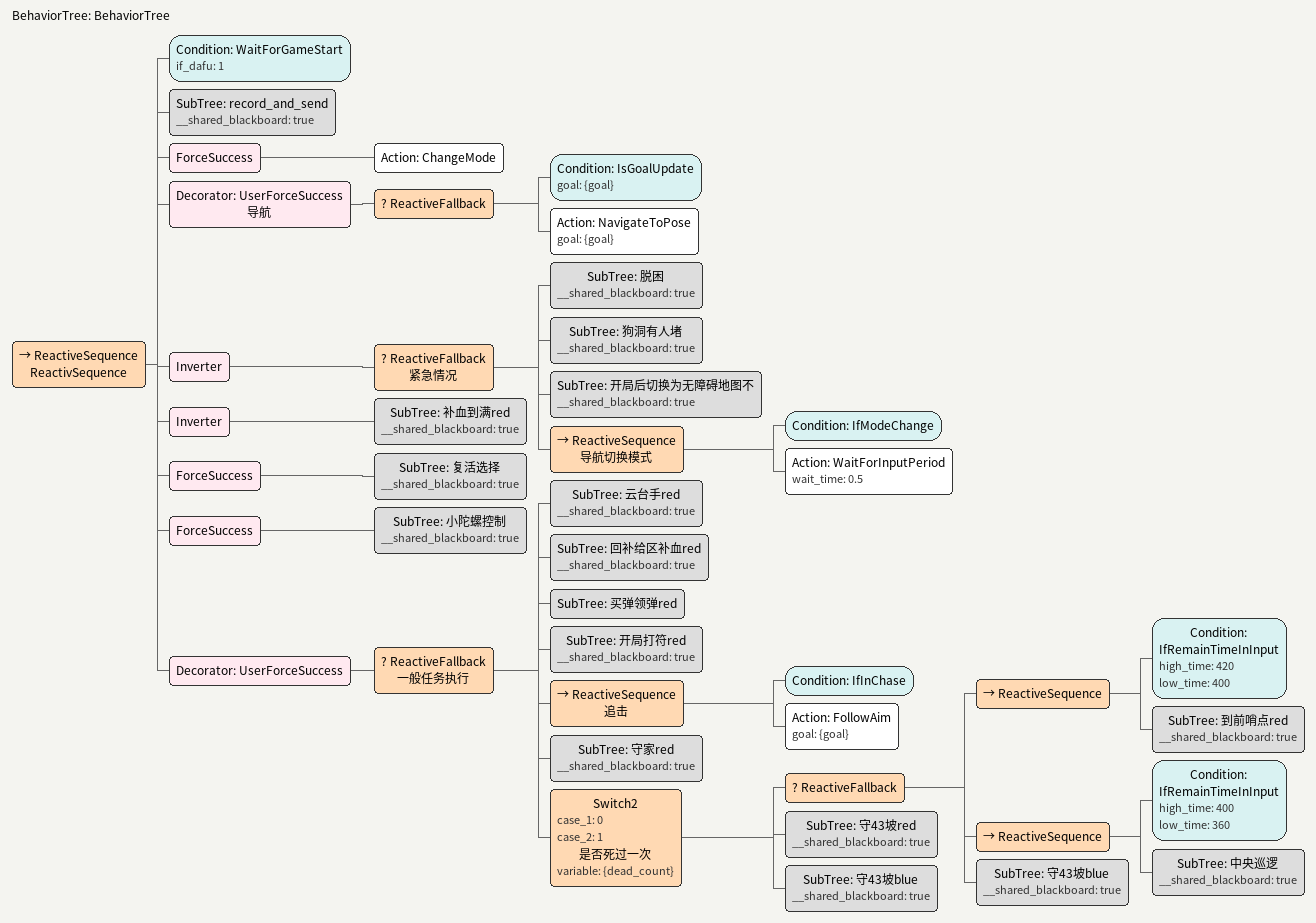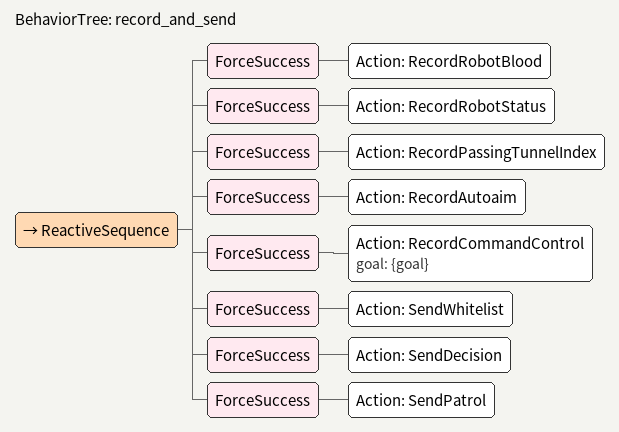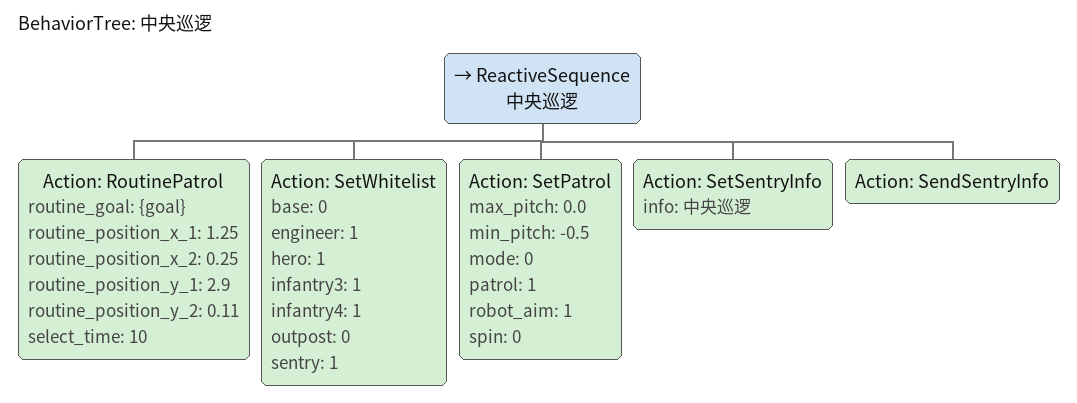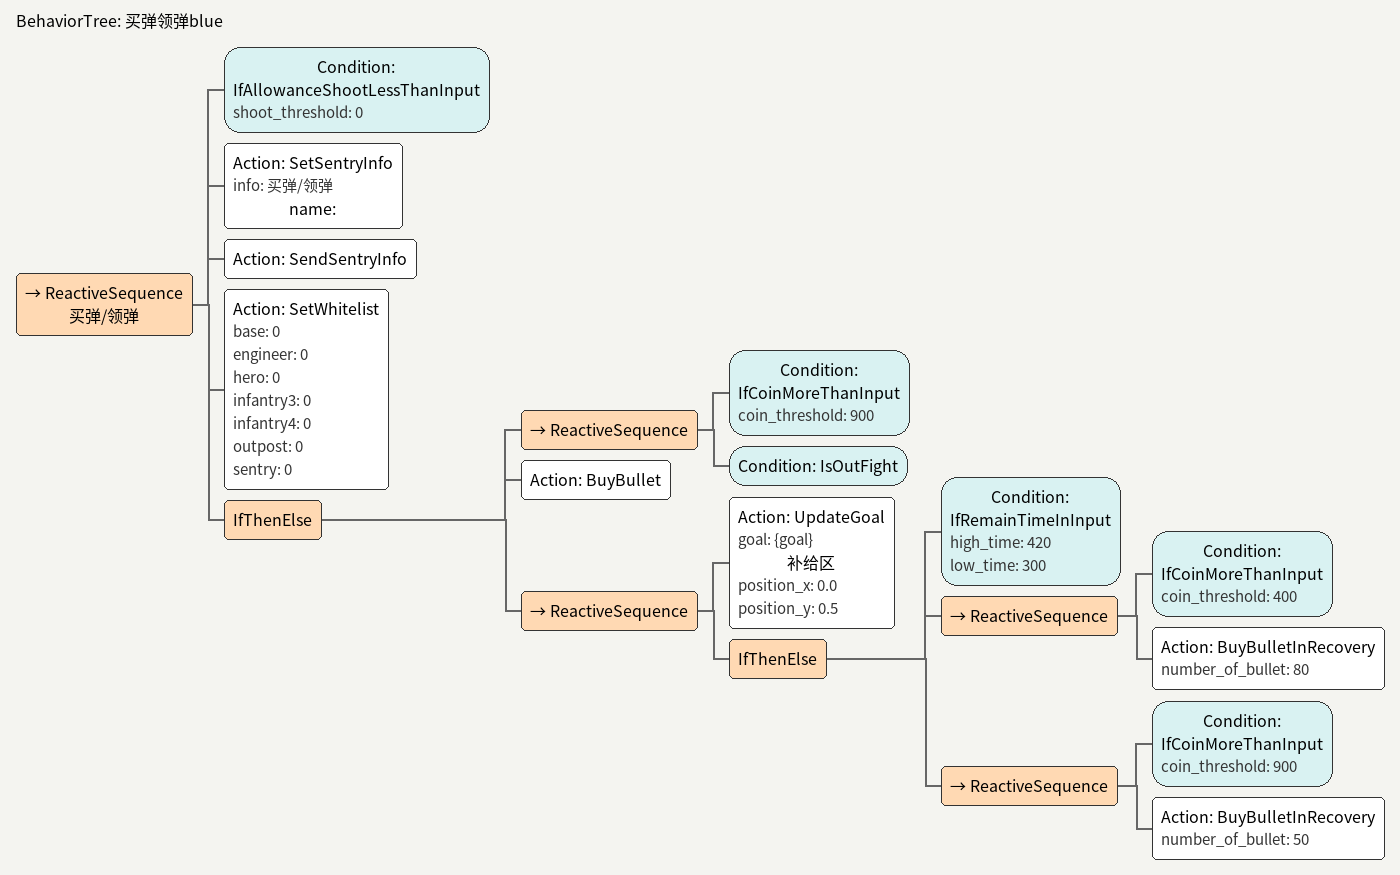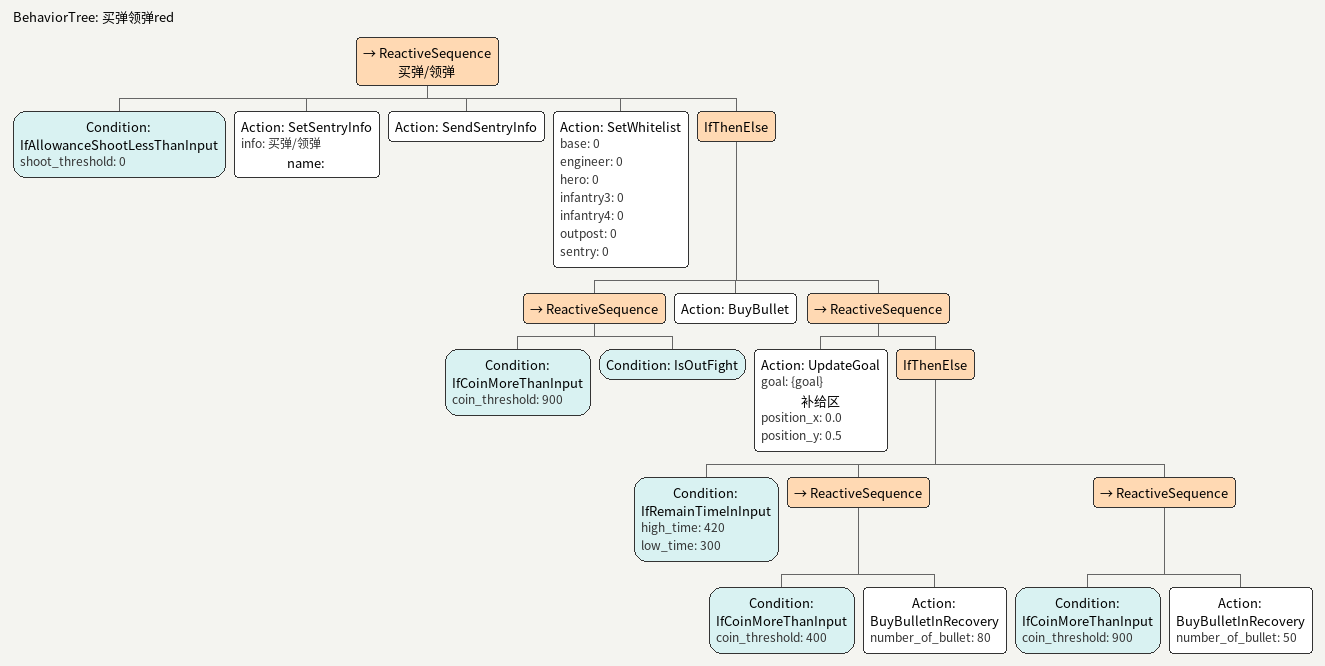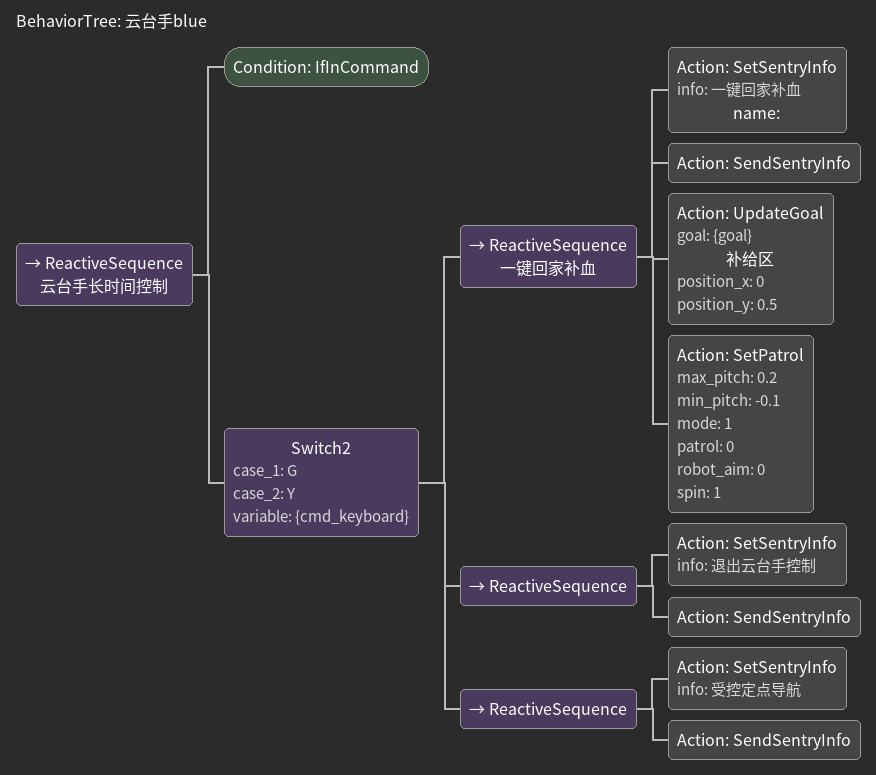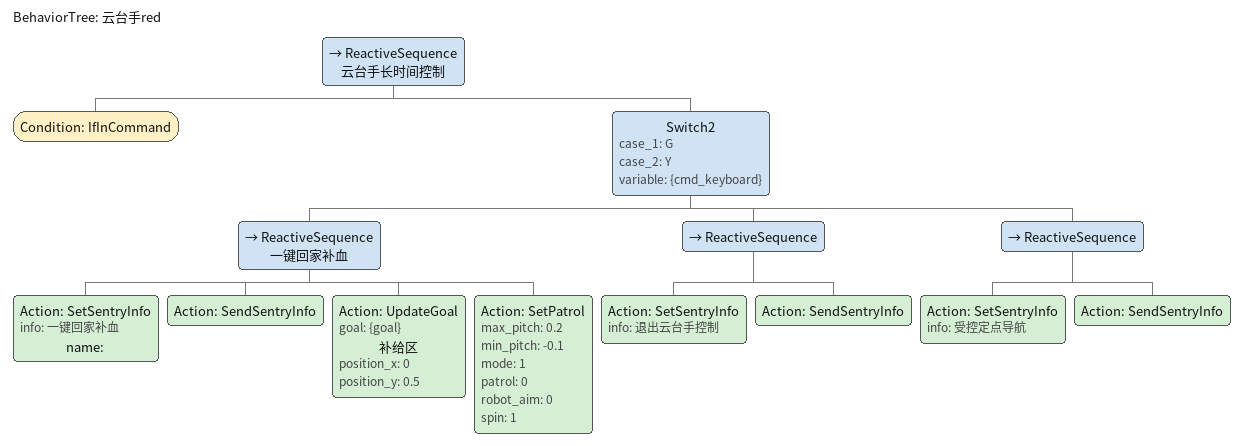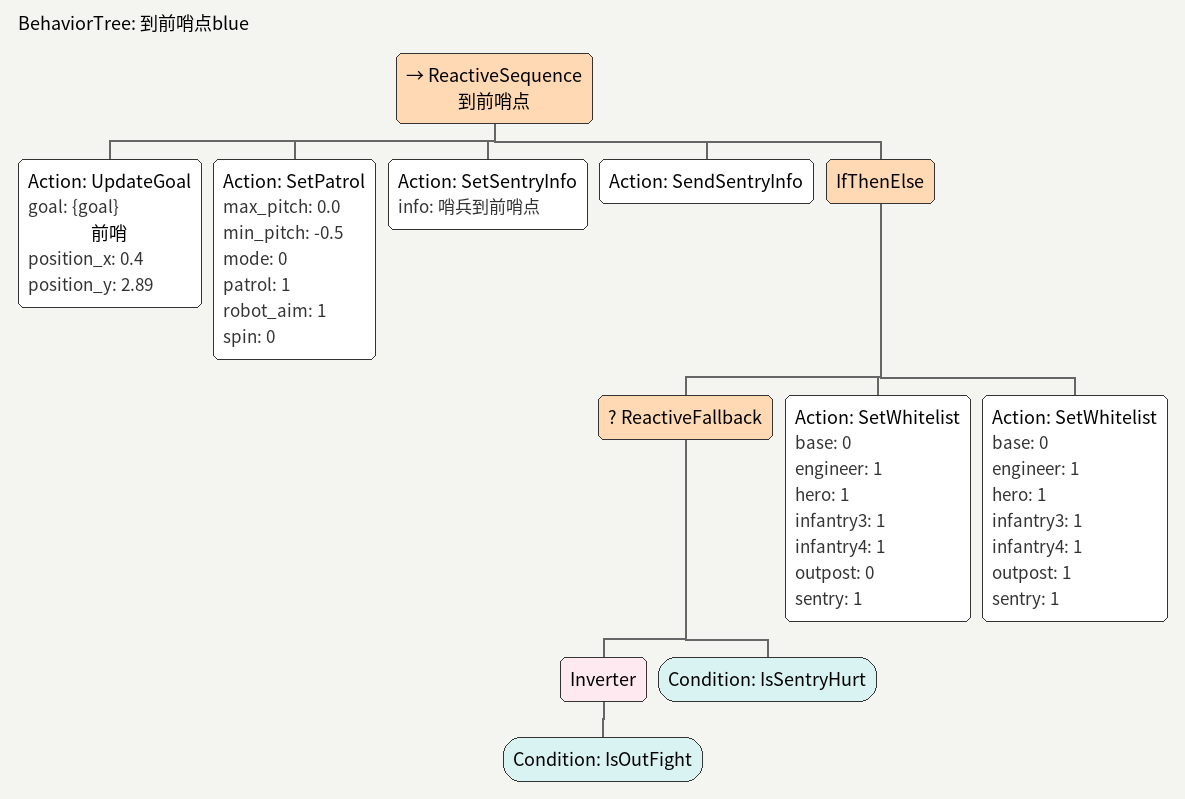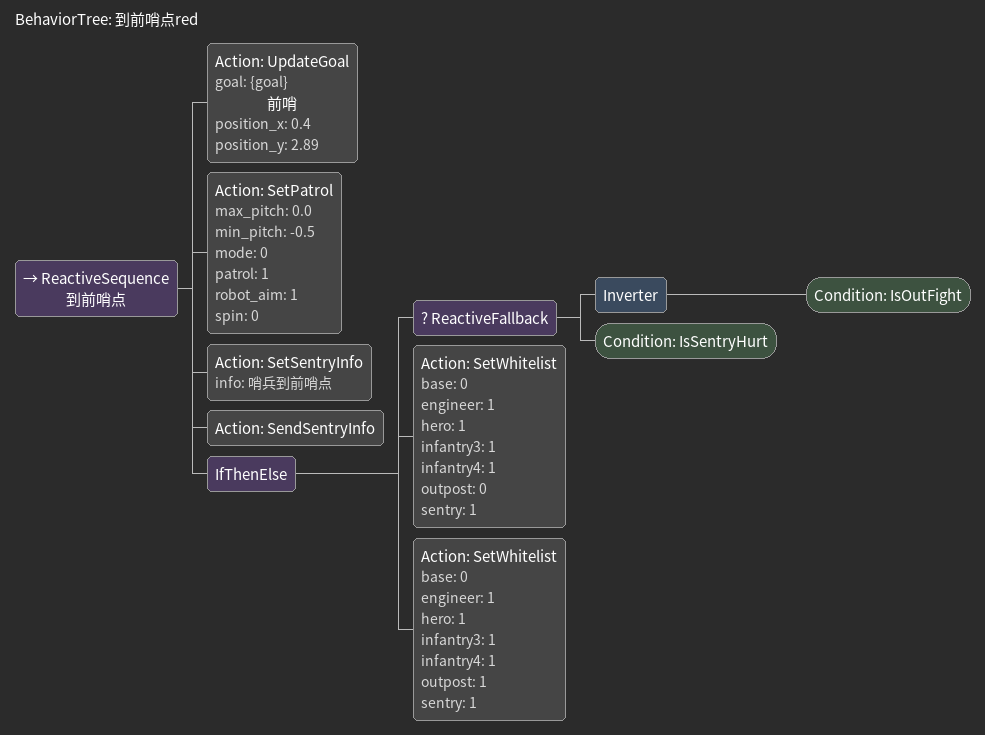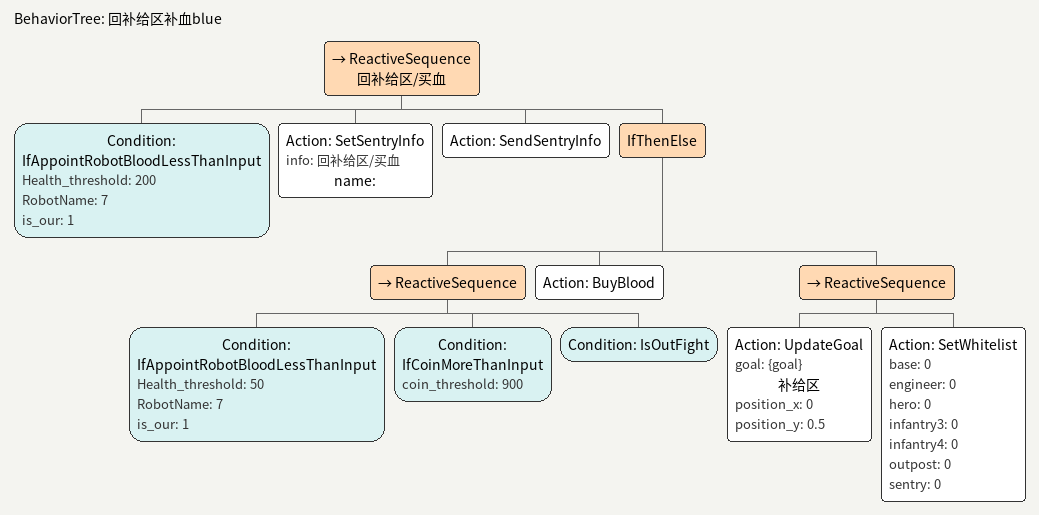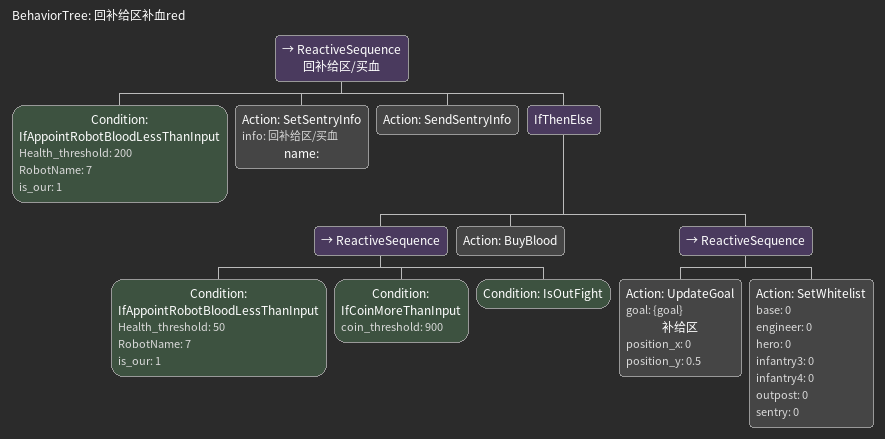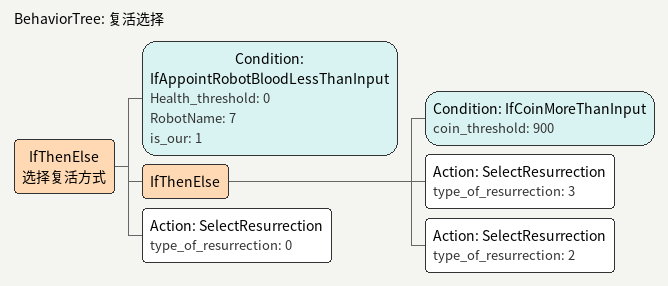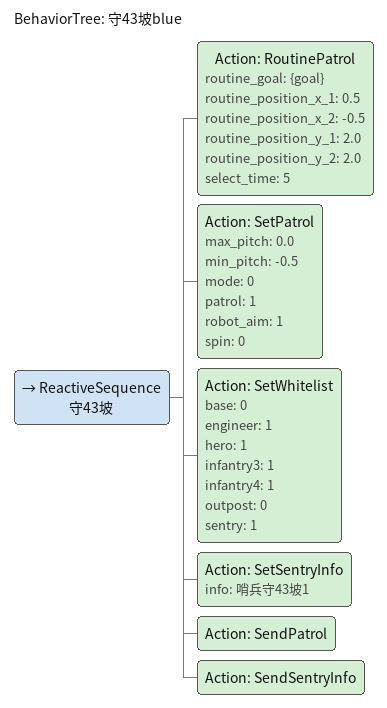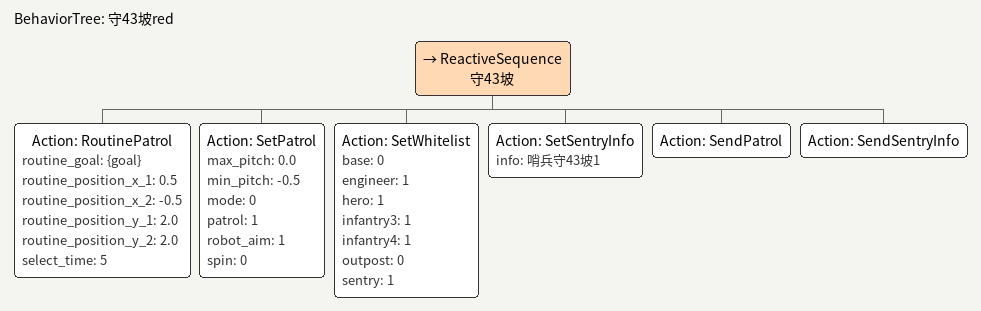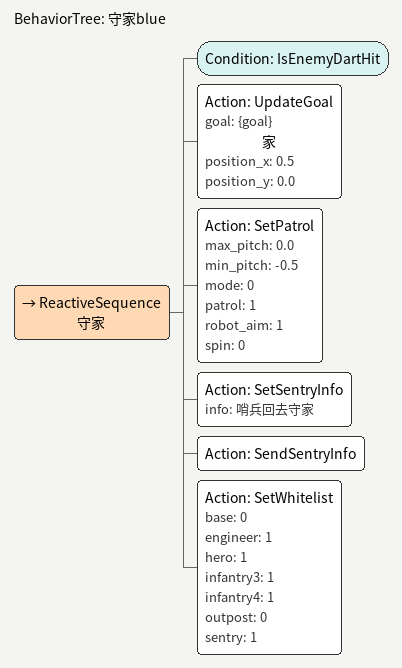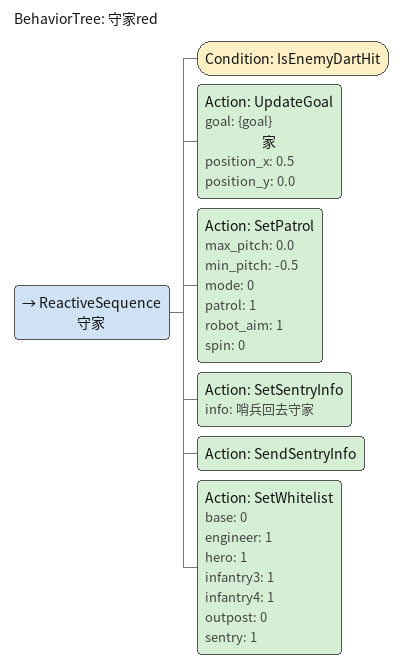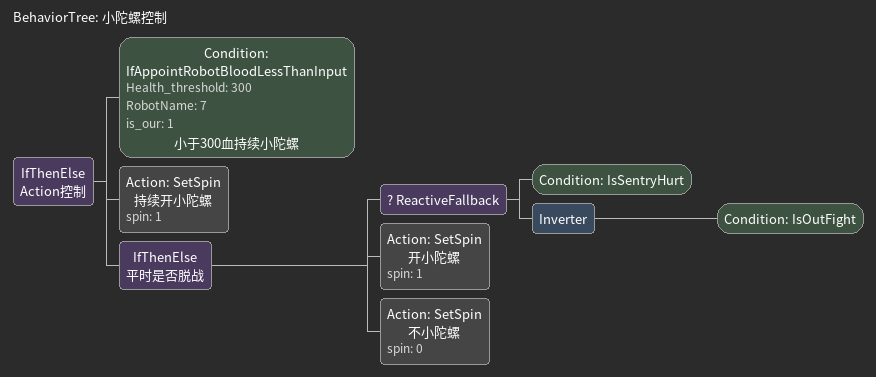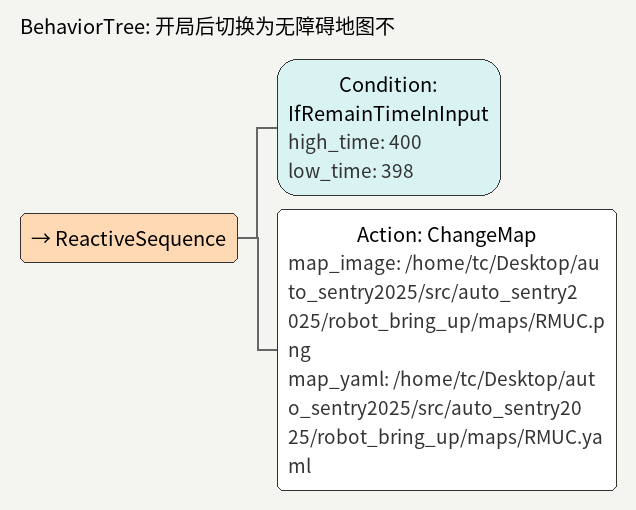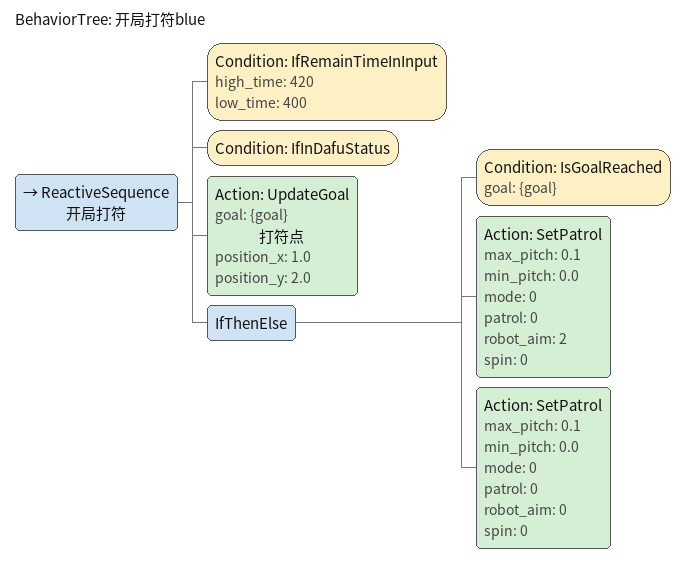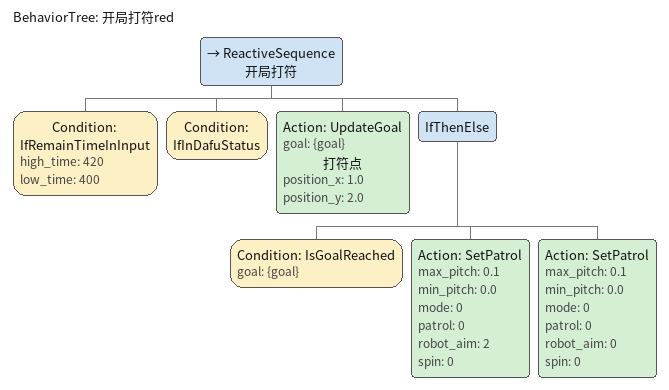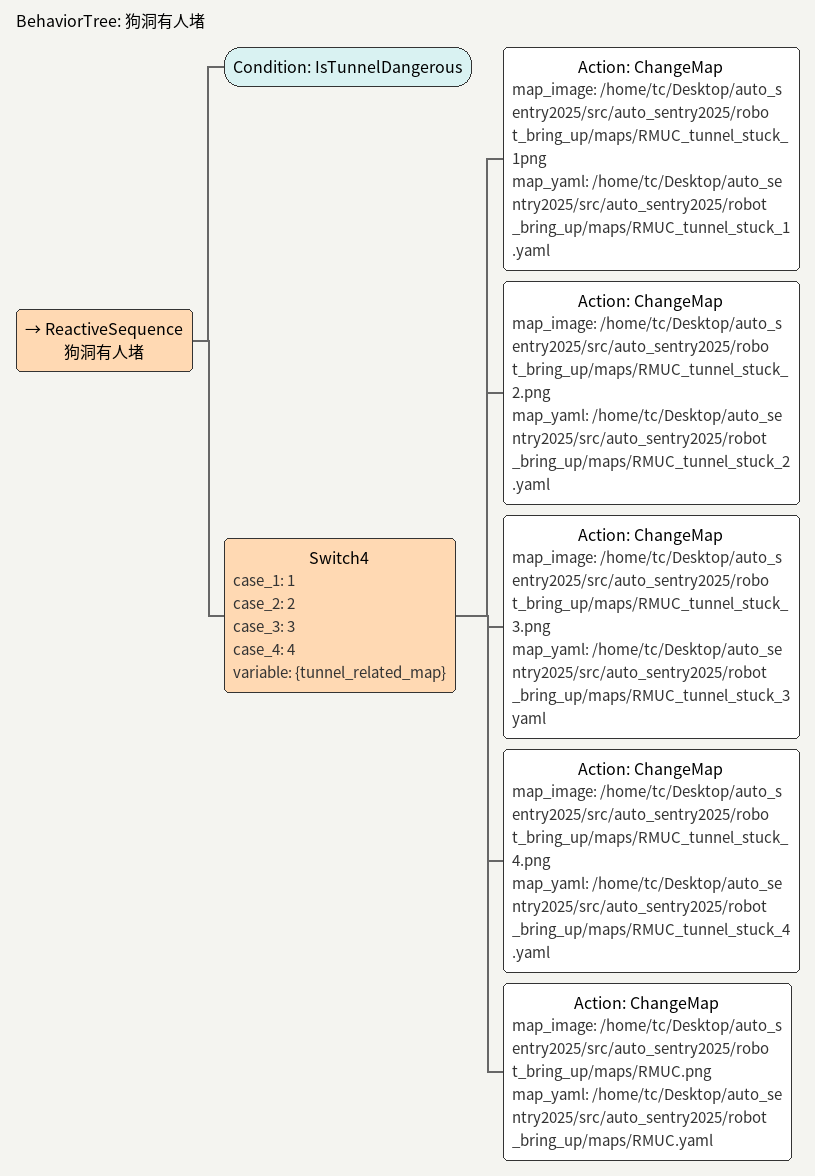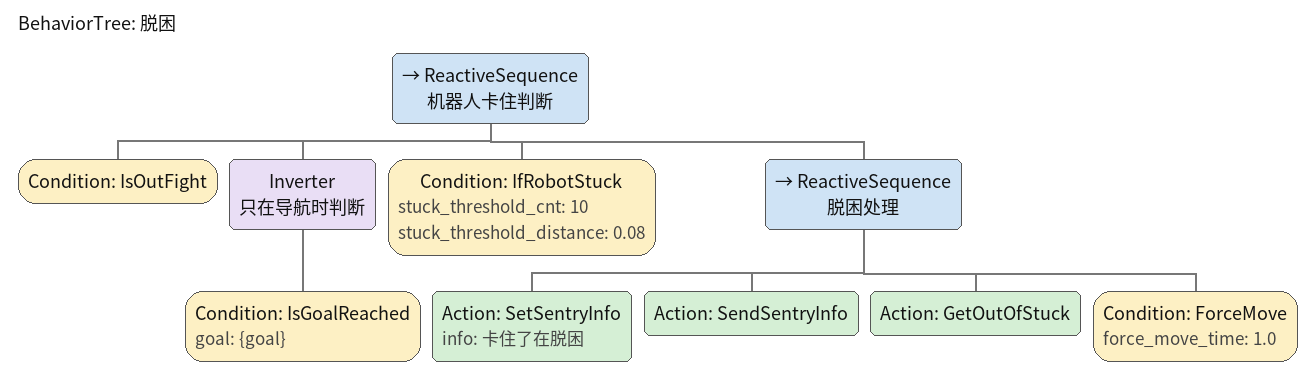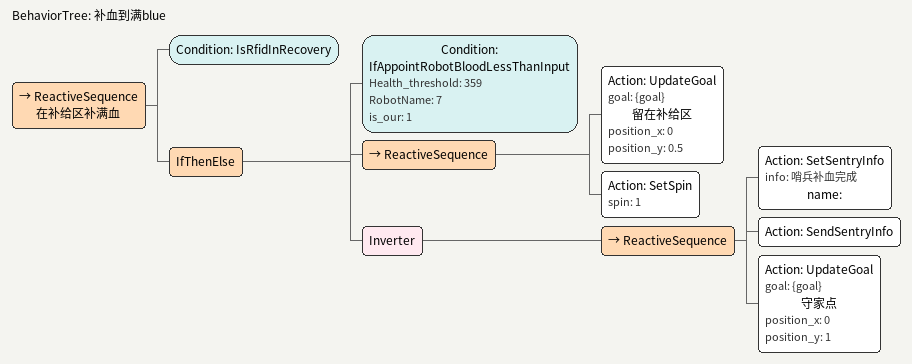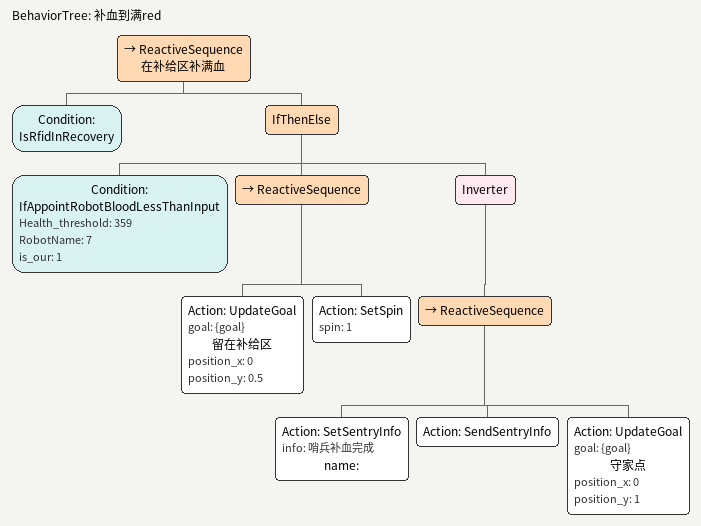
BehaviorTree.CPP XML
<?xml version="1.0"?>
<root main_tree_to_execute="BehaviorTree">
    <BehaviorTree ID="BehaviorTree">
        <ReactiveSequence name="ReactivSequence">
            <Condition ID="WaitForGameStart" if_dafu="1"/>
            <SubTree ID="record_and_send" __shared_blackboard="true"/>
            <ForceSuccess>
                <Action ID="ChangeMode"/>
            </ForceSuccess>
            <Decorator ID="UserForceSuccess" name="导航">
                <ReactiveFallback>
                    <Condition ID="IsGoalUpdate" goal="{goal}"/>
                    <Action ID="NavigateToPose" goal="{goal}"/>
                </ReactiveFallback>
            </Decorator>
            <Inverter>
                <ReactiveFallback name="紧急情况">
                    <SubTree ID="脱困" __shared_blackboard="true"/>
                    <SubTree ID="狗洞有人堵" __shared_blackboard="true"/>
                    <SubTree ID="开局后切换为无障碍地图不" __shared_blackboard="true"/>
                    <ReactiveSequence name="导航切换模式">
                        <Condition ID="IfModeChange"/>
                        <Action ID="WaitForInputPeriod" wait_time="0.5"/>
                    </ReactiveSequence>
                </ReactiveFallback>
            </Inverter>
            <Inverter>
                <SubTree ID="补血到满red" __shared_blackboard="true"/>
            </Inverter>
            <ForceSuccess>
                <SubTree ID="复活选择" __shared_blackboard="true"/>
            </ForceSuccess>
            <ForceSuccess>
                <SubTree ID="小陀螺控制" __shared_blackboard="true"/>
            </ForceSuccess>
            <Decorator ID="UserForceSuccess">
                <ReactiveFallback name="一般任务执行">
                    <SubTree ID="云台手red" __shared_blackboard="true"/>
                    <SubTree ID="回补给区补血red" __shared_blackboard="true"/>
                    <SubTree ID="买弹领弹red"/>
                    <SubTree ID="开局打符red" __shared_blackboard="true"/>
                    <ReactiveSequence name="追击">
                        <Condition ID="IfInChase"/>
                        <Action ID="FollowAim" goal="{goal}"/>
                    </ReactiveSequence>
                    <SubTree ID="守家red" __shared_blackboard="true"/>
                    <Switch2 case_1="0" case_2="1" name="是否死过一次" variable="{dead_count}">
                        <ReactiveFallback>
                            <ReactiveSequence>
                                <Condition ID="IfRemainTimeInInput" high_time="420" low_time="400"/>
                                <SubTree ID="到前哨点red" __shared_blackboard="true"/>
                            </ReactiveSequence>
                            <ReactiveSequence>
                                <Condition ID="IfRemainTimeInInput" high_time="400" low_time="360"/>
                                <SubTree ID="中央巡逻" __shared_blackboard="true"/>
                            </ReactiveSequence>
                            <SubTree ID="守43坡blue" __shared_blackboard="true"/>
                        </ReactiveFallback>
                        <SubTree ID="守43坡red" __shared_blackboard="true"/>
                        <SubTree ID="守43坡blue" __shared_blackboard="true"/>
                    </Switch2>
                </ReactiveFallback>
            </Decorator>
        </ReactiveSequence>
    </BehaviorTree>
    <BehaviorTree ID="record_and_send">
        <ReactiveSequence>
            <ForceSuccess>
                <Action ID="RecordRobotBlood"/>
            </ForceSuccess>
            <ForceSuccess>
                <Action ID="RecordRobotStatus"/>
            </ForceSuccess>
            <ForceSuccess>
                <Action ID="RecordPassingTunnelIndex"/>
            </ForceSuccess>
            <ForceSuccess>
                <Action ID="RecordAutoaim"/>
            </ForceSuccess>
            <ForceSuccess>
                <Action ID="RecordCommandControl" goal="{goal}"/>
            </ForceSuccess>
            <ForceSuccess>
                <Action ID="SendWhitelist"/>
            </ForceSuccess>
            <ForceSuccess>
                <Action ID="SendDecision"/>
            </ForceSuccess>
            <ForceSuccess>
                <Action ID="SendPatrol"/>
            </ForceSuccess>
        </ReactiveSequence>
    </BehaviorTree>
    <BehaviorTree ID="中央巡逻">
        <ReactiveSequence name="中央巡逻">
            <Action ID="RoutinePatrol" routine_goal="{goal}" routine_position_x_1="1.25" routine_position_x_2="0.25" routine_position_y_1="2.9" routine_position_y_2="0.11" select_time="10"/>
            <Action ID="SetWhitelist" base="0" engineer="1" hero="1" infantry3="1" infantry4="1" outpost="0" sentry="1"/>
            <Action ID="SetPatrol" max_pitch="0.0" min_pitch="-0.5" mode="0" patrol="1" robot_aim="1" spin="0"/>
            <Action ID="SetSentryInfo" info="中央巡逻"/>
            <Action ID="SendSentryInfo"/>
        </ReactiveSequence>
    </BehaviorTree>
    <BehaviorTree ID="买弹领弹blue">
        <ReactiveSequence name="买弹/领弹">
            <Condition ID="IfAllowanceShootLessThanInput" shoot_threshold="0"/>
            <Action ID="SetSentryInfo" info="买弹/领弹" name=""/>
            <Action ID="SendSentryInfo"/>
            <Action ID="SetWhitelist" base="0" engineer="0" hero="0" infantry3="0" infantry4="0" outpost="0" sentry="0"/>
            <IfThenElse>
                <ReactiveSequence>
                    <Condition ID="IfCoinMoreThanInput" coin_threshold="900"/>
                    <Condition ID="IsOutFight"/>
                </ReactiveSequence>
                <Action ID="BuyBullet"/>
                <ReactiveSequence>
                    <Action ID="UpdateGoal" goal="{goal}" name="补给区" position_x="0.0" position_y="0.5"/>
                    <IfThenElse>
                        <Condition ID="IfRemainTimeInInput" high_time="420" low_time="300"/>
                        <ReactiveSequence>
                            <Condition ID="IfCoinMoreThanInput" coin_threshold="400"/>
                            <Action ID="BuyBulletInRecovery" number_of_bullet="80"/>
                        </ReactiveSequence>
                        <ReactiveSequence>
                            <Condition ID="IfCoinMoreThanInput" coin_threshold="900"/>
                            <Action ID="BuyBulletInRecovery" number_of_bullet="50"/>
                        </ReactiveSequence>
                    </IfThenElse>
                </ReactiveSequence>
            </IfThenElse>
        </ReactiveSequence>
    </BehaviorTree>
    <BehaviorTree ID="买弹领弹red">
        <ReactiveSequence name="买弹/领弹">
            <Condition ID="IfAllowanceShootLessThanInput" shoot_threshold="0"/>
            <Action ID="SetSentryInfo" info="买弹/领弹" name=""/>
            <Action ID="SendSentryInfo"/>
            <Action ID="SetWhitelist" base="0" engineer="0" hero="0" infantry3="0" infantry4="0" outpost="0" sentry="0"/>
            <IfThenElse>
                <ReactiveSequence>
                    <Condition ID="IfCoinMoreThanInput" coin_threshold="900"/>
                    <Condition ID="IsOutFight"/>
                </ReactiveSequence>
                <Action ID="BuyBullet"/>
                <ReactiveSequence>
                    <Action ID="UpdateGoal" goal="{goal}" name="补给区" position_x="0.0" position_y="0.5"/>
                    <IfThenElse>
                        <Condition ID="IfRemainTimeInInput" high_time="420" low_time="300"/>
                        <ReactiveSequence>
                            <Condition ID="IfCoinMoreThanInput" coin_threshold="400"/>
                            <Action ID="BuyBulletInRecovery" number_of_bullet="80"/>
                        </ReactiveSequence>
                        <ReactiveSequence>
                            <Condition ID="IfCoinMoreThanInput" coin_threshold="900"/>
                            <Action ID="BuyBulletInRecovery" number_of_bullet="50"/>
                        </ReactiveSequence>
                    </IfThenElse>
                </ReactiveSequence>
            </IfThenElse>
        </ReactiveSequence>
    </BehaviorTree>
    <BehaviorTree ID="云台手blue">
        <ReactiveSequence name="云台手长时间控制">
            <Condition ID="IfInCommand"/>
            <Switch2 case_1="G" case_2="Y" variable="{cmd_keyboard}">
                <ReactiveSequence name="一键回家补血">
                    <Action ID="SetSentryInfo" info="一键回家补血" name=""/>
                    <Action ID="SendSentryInfo"/>
                    <Action ID="UpdateGoal" goal="{goal}" name="补给区" position_x="0" position_y="0.5"/>
                    <Action ID="SetPatrol" max_pitch="0.2" min_pitch="-0.1" mode="1" patrol="0" robot_aim="0" spin="1"/>
                </ReactiveSequence>
                <ReactiveSequence>
                    <Action ID="SetSentryInfo" info="退出云台手控制"/>
                    <Action ID="SendSentryInfo"/>
                </ReactiveSequence>
                <ReactiveSequence>
                    <Action ID="SetSentryInfo" info="受控定点导航"/>
                    <Action ID="SendSentryInfo"/>
                </ReactiveSequence>
            </Switch2>
        </ReactiveSequence>
    </BehaviorTree>
    <BehaviorTree ID="云台手red">
        <ReactiveSequence name="云台手长时间控制">
            <Condition ID="IfInCommand"/>
            <Switch2 case_1="G" case_2="Y" variable="{cmd_keyboard}">
                <ReactiveSequence name="一键回家补血">
                    <Action ID="SetSentryInfo" info="一键回家补血" name=""/>
                    <Action ID="SendSentryInfo"/>
                    <Action ID="UpdateGoal" goal="{goal}" name="补给区" position_x="0" position_y="0.5"/>
                    <Action ID="SetPatrol" max_pitch="0.2" min_pitch="-0.1" mode="1" patrol="0" robot_aim="0" spin="1"/>
                </ReactiveSequence>
                <ReactiveSequence>
                    <Action ID="SetSentryInfo" info="退出云台手控制"/>
                    <Action ID="SendSentryInfo"/>
                </ReactiveSequence>
                <ReactiveSequence>
                    <Action ID="SetSentryInfo" info="受控定点导航"/>
                    <Action ID="SendSentryInfo"/>
                </ReactiveSequence>
            </Switch2>
        </ReactiveSequence>
    </BehaviorTree>
    <BehaviorTree ID="到前哨点blue">
        <ReactiveSequence name="到前哨点">
            <Action ID="UpdateGoal" goal="{goal}" name="前哨" position_x="0.4" position_y="2.89"/>
            <Action ID="SetPatrol" max_pitch="0.0" min_pitch="-0.5" mode="0" patrol="1" robot_aim="1" spin="0"/>
            <Action ID="SetSentryInfo" info="哨兵到前哨点"/>
            <Action ID="SendSentryInfo"/>
            <IfThenElse>
                <ReactiveFallback>
                    <Inverter>
                        <Condition ID="IsOutFight"/>
                    </Inverter>
                    <Condition ID="IsSentryHurt"/>
                </ReactiveFallback>
                <Action ID="SetWhitelist" base="0" engineer="1" hero="1" infantry3="1" infantry4="1" outpost="0" sentry="1"/>
                <Action ID="SetWhitelist" base="0" engineer="1" hero="1" infantry3="1" infantry4="1" outpost="1" sentry="1"/>
            </IfThenElse>
        </ReactiveSequence>
    </BehaviorTree>
    <BehaviorTree ID="到前哨点red">
        <ReactiveSequence name="到前哨点">
            <Action ID="UpdateGoal" goal="{goal}" name="前哨" position_x="0.4" position_y="2.89"/>
            <Action ID="SetPatrol" max_pitch="0.0" min_pitch="-0.5" mode="0" patrol="1" robot_aim="1" spin="0"/>
            <Action ID="SetSentryInfo" info="哨兵到前哨点"/>
            <Action ID="SendSentryInfo"/>
            <IfThenElse>
                <ReactiveFallback>
                    <Inverter>
                        <Condition ID="IsOutFight"/>
                    </Inverter>
                    <Condition ID="IsSentryHurt"/>
                </ReactiveFallback>
                <Action ID="SetWhitelist" base="0" engineer="1" hero="1" infantry3="1" infantry4="1" outpost="0" sentry="1"/>
                <Action ID="SetWhitelist" base="0" engineer="1" hero="1" infantry3="1" infantry4="1" outpost="1" sentry="1"/>
            </IfThenElse>
        </ReactiveSequence>
    </BehaviorTree>
    <BehaviorTree ID="回补给区补血blue">
        <ReactiveSequence name="回补给区/买血">
            <Condition Health_threshold="200" ID="IfAppointRobotBloodLessThanInput" RobotName="7" is_our="1"/>
            <Action ID="SetSentryInfo" info="回补给区/买血" name=""/>
            <Action ID="SendSentryInfo"/>
            <IfThenElse>
                <ReactiveSequence>
                    <Condition Health_threshold="50" ID="IfAppointRobotBloodLessThanInput" RobotName="7" is_our="1"/>
                    <Condition ID="IfCoinMoreThanInput" coin_threshold="900"/>
                    <Condition ID="IsOutFight"/>
                </ReactiveSequence>
                <Action ID="BuyBlood"/>
                <ReactiveSequence>
                    <Action ID="UpdateGoal" goal="{goal}" name="补给区" position_x="0" position_y="0.5"/>
                    <Action ID="SetWhitelist" base="0" engineer="0" hero="0" infantry3="0" infantry4="0" outpost="0" sentry="0"/>
                </ReactiveSequence>
            </IfThenElse>
        </ReactiveSequence>
    </BehaviorTree>
    <BehaviorTree ID="回补给区补血red">
        <ReactiveSequence name="回补给区/买血">
            <Condition Health_threshold="200" ID="IfAppointRobotBloodLessThanInput" RobotName="7" is_our="1"/>
            <Action ID="SetSentryInfo" info="回补给区/买血" name=""/>
            <Action ID="SendSentryInfo"/>
            <IfThenElse>
                <ReactiveSequence>
                    <Condition Health_threshold="50" ID="IfAppointRobotBloodLessThanInput" RobotName="7" is_our="1"/>
                    <Condition ID="IfCoinMoreThanInput" coin_threshold="900"/>
                    <Condition ID="IsOutFight"/>
                </ReactiveSequence>
                <Action ID="BuyBlood"/>
                <ReactiveSequence>
                    <Action ID="UpdateGoal" goal="{goal}" name="补给区" position_x="0" position_y="0.5"/>
                    <Action ID="SetWhitelist" base="0" engineer="0" hero="0" infantry3="0" infantry4="0" outpost="0" sentry="0"/>
                </ReactiveSequence>
            </IfThenElse>
        </ReactiveSequence>
    </BehaviorTree>
    <BehaviorTree ID="复活选择">
        <IfThenElse name="选择复活方式">
            <Condition Health_threshold="0" ID="IfAppointRobotBloodLessThanInput" RobotName="7" is_our="1"/>
            <IfThenElse>
                <Condition ID="IfCoinMoreThanInput" coin_threshold="900"/>
                <Action ID="SelectResurrection" type_of_resurrection="3"/>
                <Action ID="SelectResurrection" type_of_resurrection="2"/>
            </IfThenElse>
            <Action ID="SelectResurrection" type_of_resurrection="0"/>
        </IfThenElse>
    </BehaviorTree>
    <BehaviorTree ID="守43坡blue">
        <ReactiveSequence name="守43坡">
            <Action ID="RoutinePatrol" routine_goal="{goal}" routine_position_x_1="0.5" routine_position_x_2="-0.5" routine_position_y_1="2.0" routine_position_y_2="2.0" select_time="5"/>
            <Action ID="SetPatrol" max_pitch="0.0" min_pitch="-0.5" mode="0" patrol="1" robot_aim="1" spin="0"/>
            <Action ID="SetWhitelist" base="0" engineer="1" hero="1" infantry3="1" infantry4="1" outpost="0" sentry="1"/>
            <Action ID="SetSentryInfo" info="哨兵守43坡1"/>
            <Action ID="SendPatrol"/>
            <Action ID="SendSentryInfo"/>
        </ReactiveSequence>
    </BehaviorTree>
    <BehaviorTree ID="守43坡red">
        <ReactiveSequence name="守43坡">
            <Action ID="RoutinePatrol" routine_goal="{goal}" routine_position_x_1="0.5" routine_position_x_2="-0.5" routine_position_y_1="2.0" routine_position_y_2="2.0" select_time="5"/>
            <Action ID="SetPatrol" max_pitch="0.0" min_pitch="-0.5" mode="0" patrol="1" robot_aim="1" spin="0"/>
            <Action ID="SetWhitelist" base="0" engineer="1" hero="1" infantry3="1" infantry4="1" outpost="0" sentry="1"/>
            <Action ID="SetSentryInfo" info="哨兵守43坡1"/>
            <Action ID="SendPatrol"/>
            <Action ID="SendSentryInfo"/>
        </ReactiveSequence>
    </BehaviorTree>
    <BehaviorTree ID="守家blue">
        <ReactiveSequence name="守家">
            <Condition ID="IsEnemyDartHit"/>
            <Action ID="UpdateGoal" goal="{goal}" name="家" position_x="0.5" position_y="0.0"/>
            <Action ID="SetPatrol" max_pitch="0.0" min_pitch="-0.5" mode="0" patrol="1" robot_aim="1" spin="0"/>
            <Action ID="SetSentryInfo" info="哨兵回去守家"/>
            <Action ID="SendSentryInfo"/>
            <Action ID="SetWhitelist" base="0" engineer="1" hero="1" infantry3="1" infantry4="1" outpost="0" sentry="1"/>
        </ReactiveSequence>
    </BehaviorTree>
    <BehaviorTree ID="守家red">
        <ReactiveSequence name="守家">
            <Condition ID="IsEnemyDartHit"/>
            <Action ID="UpdateGoal" goal="{goal}" name="家" position_x="0.5" position_y="0.0"/>
            <Action ID="SetPatrol" max_pitch="0.0" min_pitch="-0.5" mode="0" patrol="1" robot_aim="1" spin="0"/>
            <Action ID="SetSentryInfo" info="哨兵回去守家"/>
            <Action ID="SendSentryInfo"/>
            <Action ID="SetWhitelist" base="0" engineer="1" hero="1" infantry3="1" infantry4="1" outpost="0" sentry="1"/>
        </ReactiveSequence>
    </BehaviorTree>
    <BehaviorTree ID="小陀螺控制">
        <IfThenElse name="Action控制">
            <Condition Health_threshold="300" ID="IfAppointRobotBloodLessThanInput" RobotName="7" is_our="1" name="小于300血持续小陀螺"/>
            <Action ID="SetSpin" name="持续开小陀螺" spin="1"/>
            <IfThenElse name="平时是否脱战">
                <ReactiveFallback>
                    <Condition ID="IsSentryHurt"/>
                    <Inverter>
                        <Condition ID="IsOutFight"/>
                    </Inverter>
                </ReactiveFallback>
                <Action ID="SetSpin" name="开小陀螺" spin="1"/>
                <Action ID="SetSpin" name="不小陀螺" spin="0"/>
            </IfThenElse>
        </IfThenElse>
    </BehaviorTree>
    <BehaviorTree ID="开局后切换为无障碍地图不">
        <ReactiveSequence>
            <Condition ID="IfRemainTimeInInput" high_time="400" low_time="398"/>
            <Action ID="ChangeMap" map_image="/home/tc/Desktop/auto_sentry2025/src/auto_sentry2025/robot_bring_up/maps/RMUC.png" map_yaml="/home/tc/Desktop/auto_sentry2025/src/auto_sentry2025/robot_bring_up/maps/RMUC.yaml"/>
        </ReactiveSequence>
    </BehaviorTree>
    <BehaviorTree ID="开局打符blue">
        <ReactiveSequence name="开局打符">
            <Condition ID="IfRemainTimeInInput" high_time="420" low_time="400"/>
            <Condition ID="IfInDafuStatus"/>
            <Action ID="UpdateGoal" goal="{goal}" name="打符点" position_x="1.0" position_y="2.0"/>
            <IfThenElse>
                <Condition ID="IsGoalReached" goal="{goal}"/>
                <Action ID="SetPatrol" max_pitch="0.1" min_pitch="0.0" mode="0" patrol="0" robot_aim="2" spin="0"/>
                <Action ID="SetPatrol" max_pitch="0.1" min_pitch="0.0" mode="0" patrol="0" robot_aim="0" spin="0"/>
            </IfThenElse>
        </ReactiveSequence>
    </BehaviorTree>
    <BehaviorTree ID="开局打符red">
        <ReactiveSequence name="开局打符">
            <Condition ID="IfRemainTimeInInput" high_time="420" low_time="400"/>
            <Condition ID="IfInDafuStatus"/>
            <Action ID="UpdateGoal" goal="{goal}" name="打符点" position_x="1.0" position_y="2.0"/>
            <IfThenElse>
                <Condition ID="IsGoalReached" goal="{goal}"/>
                <Action ID="SetPatrol" max_pitch="0.1" min_pitch="0.0" mode="0" patrol="0" robot_aim="2" spin="0"/>
                <Action ID="SetPatrol" max_pitch="0.1" min_pitch="0.0" mode="0" patrol="0" robot_aim="0" spin="0"/>
            </IfThenElse>
        </ReactiveSequence>
    </BehaviorTree>
    <BehaviorTree ID="狗洞有人堵">
        <ReactiveSequence name="狗洞有人堵">
            <Condition ID="IsTunnelDangerous"/>
            <Switch4 case_1="1" case_2="2" case_3="3" case_4="4" variable="{tunnel_related_map}">
                <Action ID="ChangeMap" map_image="/home/tc/Desktop/auto_sentry2025/src/auto_sentry2025/robot_bring_up/maps/RMUC_tunnel_stuck_1png" map_yaml="/home/tc/Desktop/auto_sentry2025/src/auto_sentry2025/robot_bring_up/maps/RMUC_tunnel_stuck_1.yaml"/>
                <Action ID="ChangeMap" map_image="/home/tc/Desktop/auto_sentry2025/src/auto_sentry2025/robot_bring_up/maps/RMUC_tunnel_stuck_2.png" map_yaml="/home/tc/Desktop/auto_sentry2025/src/auto_sentry2025/robot_bring_up/maps/RMUC_tunnel_stuck_2.yaml"/>
                <Action ID="ChangeMap" map_image="/home/tc/Desktop/auto_sentry2025/src/auto_sentry2025/robot_bring_up/maps/RMUC_tunnel_stuck_3.png" map_yaml="/home/tc/Desktop/auto_sentry2025/src/auto_sentry2025/robot_bring_up/maps/RMUC_tunnel_stuck_3yaml"/>
                <Action ID="ChangeMap" map_image="/home/tc/Desktop/auto_sentry2025/src/auto_sentry2025/robot_bring_up/maps/RMUC_tunnel_stuck_4.png" map_yaml="/home/tc/Desktop/auto_sentry2025/src/auto_sentry2025/robot_bring_up/maps/RMUC_tunnel_stuck_4.yaml"/>
                <Action ID="ChangeMap" map_image="/home/tc/Desktop/auto_sentry2025/src/auto_sentry2025/robot_bring_up/maps/RMUC.png" map_yaml="/home/tc/Desktop/auto_sentry2025/src/auto_sentry2025/robot_bring_up/maps/RMUC.yaml"/>
            </Switch4>
        </ReactiveSequence>
    </BehaviorTree>
    <BehaviorTree ID="脱困">
        <ReactiveSequence name="机器人卡住判断">
            <Condition ID="IsOutFight"/>
            <Inverter name="只在导航时判断">
                <Condition ID="IsGoalReached" goal="{goal}"/>
            </Inverter>
            <Condition ID="IfRobotStuck" stuck_threshold_cnt="10" stuck_threshold_distance="0.08"/>
            <ReactiveSequence name="脱困处理">
                <Action ID="SetSentryInfo" info="卡住了在脱困"/>
                <Action ID="SendSentryInfo"/>
                <Action ID="GetOutOfStuck"/>
                <Condition ID="ForceMove" force_move_time="1.0"/>
            </ReactiveSequence>
        </ReactiveSequence>
    </BehaviorTree>
    <BehaviorTree ID="补血到满blue">
        <ReactiveSequence name="在补给区补满血">
            <Condition ID="IsRfidInRecovery"/>
            <IfThenElse>
                <Condition Health_threshold="359" ID="IfAppointRobotBloodLessThanInput" RobotName="7" is_our="1"/>
                <ReactiveSequence>
                    <Action ID="UpdateGoal" goal="{goal}" name="留在补给区" position_x="0" position_y="0.5"/>
                    <Action ID="SetSpin" spin="1"/>
                </ReactiveSequence>
                <Inverter>
                    <ReactiveSequence>
                        <Action ID="SetSentryInfo" info="哨兵补血完成" name=""/>
                        <Action ID="SendSentryInfo"/>
                        <Action ID="UpdateGoal" goal="{goal}" name="守家点" position_x="0" position_y="1"/>
                    </ReactiveSequence>
                </Inverter>
            </IfThenElse>
        </ReactiveSequence>
    </BehaviorTree>
    <BehaviorTree ID="补血到满red">
        <ReactiveSequence name="在补给区补满血">
            <Condition ID="IsRfidInRecovery"/>
            <IfThenElse>
                <Condition Health_threshold="359" ID="IfAppointRobotBloodLessThanInput" RobotName="7" is_our="1"/>
                <ReactiveSequence>
                    <Action ID="UpdateGoal" goal="{goal}" name="留在补给区" position_x="0" position_y="0.5"/>
                    <Action ID="SetSpin" spin="1"/>
                </ReactiveSequence>
                <Inverter>
                    <ReactiveSequence>
                        <Action ID="SetSentryInfo" info="哨兵补血完成" name=""/>
                        <Action ID="SendSentryInfo"/>
                        <Action ID="UpdateGoal" goal="{goal}" name="守家点" position_x="0" position_y="1"/>
                    </ReactiveSequence>
                </Inverter>
            </IfThenElse>
        </ReactiveSequence>
    </BehaviorTree>
</root>
